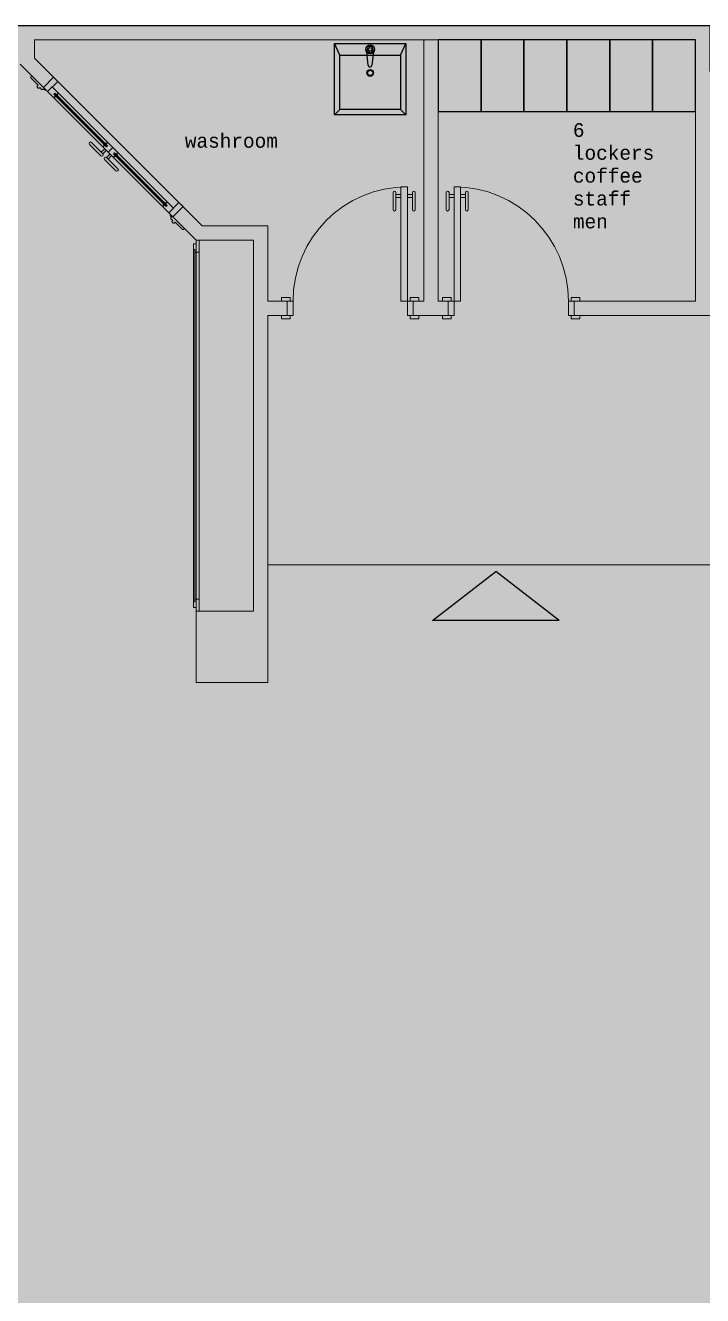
# Model space of a CAD drawing. Header units: millimetres. Extents: x 1.2 to 36.9, y 0.9 to 18.9.
# Drawn here: x 23.06 to 27.8, y 10.03 to 18.92 of the extents above; entities that cross this region are included whole.
import ezdxf

# ---------------------------------------------------------------- set-up
doc = ezdxf.new("R2010")
doc.units = ezdxf.units.MM
doc.linetypes.add('DASHED2', pattern=[9.525, 6.35, -3.175])
doc.layers.add('2', color=252, linetype='Continuous')
doc.layers.add('6', color=175, linetype='Continuous')
for name, color, linetype, lineweight in [('4', 251, 'Continuous', 0), ('Doors', 35, 'Continuous', 5), ('Glass', 161, 'Continuous', 9), ('Wall', 5, 'Continuous', 18)]:
    doc.layers.add(name, color=color, linetype=linetype, lineweight=lineweight)
doc.styles.add('LUCIDA', font='lucon.TTF')

msp = doc.modelspace()

# ---------------------------------------------------------------- hatches: boundary and pattern name
at = {"true_color": 0xc6c4c3}
msp.add_hatch(color=9, dxfattribs=at).paths.add_polyline_path([(1.2022, 18.9219), (27.8495, 18.9217), (27.8495, 18.6041), (36.6228, 18.6041), (36.6228, 15.4607), (36.8773, 15.4604), (36.8773, 7.3419), (27.8573, 7.3419), (27.8573, 7.5559), (24.7573, 7.5559), (24.7574, 0.9219), (1.2022, 0.9219), (1.2024, 18.9219)])

# ---------------------------------------------------------------- linework, layer by layer
msp.add_lwpolyline([(1.2022, 18.9219), (27.8495, 18.9217), (27.8495, 18.6041), (36.6228, 18.6041), (36.6228, 15.4607), (36.8773, 15.4604), (36.8773, 7.3419), (27.8573, 7.3419), (27.8573, 7.5559), (24.7573, 7.5559), (24.7574, 0.9219), (1.2022, 0.9219), (1.2024, 18.9219)], close=True)
at = {"layer": '4', "linetype": 'Continuous'}
msp.add_line((24.7573, 15.1488), (27.8573, 15.1488), dxfattribs=at)
at = {"layer": '6', "ltscale": 1.2}
for p, q in [((25.2618, 18.7145), (25.2238, 18.7965)), ((25.2618, 18.3345), (25.2238, 18.2965)), ((25.6858, 18.3345), (25.7238, 18.2965))]:
    msp.add_line(p, q, dxfattribs=at)
at = {"layer": '6'}
for p, q in [((25.6858, 18.7145), (25.7238, 18.7965)), ((25.2618, 18.3345), (25.2618, 18.7145)), ((25.2618, 18.7145), (25.6858, 18.7145)), ((25.4605, 18.6446), (25.4499, 18.7362)), ((25.4975, 18.7358), (25.4852, 18.6444)), ((25.6858, 18.7145), (25.6858, 18.3345)), ((25.6858, 18.3345), (25.2618, 18.3345))]:
    msp.add_line(p, q, dxfattribs=at)
at = {"layer": '6', "linetype": 'Continuous', "lineweight": 0}
for p, q in [((23.2873, 18.5317), (24.1358, 17.6832)), ((24.2373, 17.3953), (24.2373, 17.3553)), ((24.2373, 17.3953), (24.2573, 17.3953)), ((24.2373, 17.3553), (24.2473, 17.3553)), ((24.2473, 17.3553), (24.2473, 17.3353)), ((24.2773, 14.9087), (24.2773, 17.4203)), ((24.2573, 17.3353), (24.2473, 17.3353)), ((24.2373, 14.8887), (24.2473, 14.8887)), ((24.2373, 14.8487), (24.2373, 14.8887)), ((24.2373, 14.8487), (24.2573, 14.8487)), ((24.2473, 14.8887), (24.2473, 14.9087)), ((24.2573, 14.9087), (24.2473, 14.9087))]:
    msp.add_line(p, q, dxfattribs=at)
at = {"layer": '6', "linetype": 'Continuous'}
for p, q in [((25.9101, 14.7589), (26.3526, 15.1011)), ((26.7951, 14.7589), (26.3526, 15.1011)), ((26.7951, 14.7589), (25.9101, 14.7589))]:
    msp.add_line(p, q, dxfattribs=at)
at = {"layer": '6'}
for points in [[(25.7238, 18.7965), (25.7238, 18.2965), (25.2238, 18.2965), (25.2238, 18.7965)], [(25.4597, 18.7752), (25.4509, 18.7482), (25.4738, 18.7315), (25.4968, 18.7482), (25.488, 18.7752)], [(25.9495, 18.8219), (25.9495, 18.3219), (26.2495, 18.3219), (26.2495, 18.8219)], [(26.2495, 18.8219), (26.2495, 18.3219), (26.5495, 18.3219), (26.5495, 18.8219)], [(26.5495, 18.8219), (26.5495, 18.3219), (26.8495, 18.3219), (26.8495, 18.8219)], [(26.8495, 18.8219), (26.8495, 18.3219), (27.1495, 18.3219), (27.1495, 18.8219)], [(27.1495, 18.8219), (27.1495, 18.3219), (27.4495, 18.3219), (27.4495, 18.8219)], [(27.4495, 18.8219), (27.4495, 18.3219), (27.7495, 18.3219), (27.7495, 18.8219)]]:
    msp.add_lwpolyline(points, close=True, dxfattribs=at)
at = {"layer": '6', "linetype": 'Continuous', "lineweight": 0}
for points in [[(24.2773, 17.3353), (24.2573, 17.3353), (24.2573, 17.4203), (24.2773, 17.4203)], [(24.2773, 14.9087), (24.2573, 14.9087), (24.2573, 14.8237), (24.2773, 14.8237)]]:
    msp.add_lwpolyline(points, close=True, dxfattribs=at)
at = {"layer": '6'}
for centre, radius in [((25.4738, 18.7556), 0.0309), ((25.4738, 18.7556), 0.0126), ((25.4739, 18.5907), 0.0237), ((25.4739, 18.5907), 0.019)]:
    msp.add_circle(centre, radius, dxfattribs=at)
msp.add_arc((25.4729, 18.6445), 0.0123, 179.50992, 359.50992, dxfattribs=at)
at = {"layer": 'Doors', "ltscale": 1.2}
for p, q in [((23.6083, 18.0692), (23.2562, 18.4214)), ((23.2607, 18.4415), (23.6284, 18.0738)), ((23.2643, 18.4451), (23.632, 18.0774)), ((23.2679, 18.4486), (23.6356, 18.0809)), ((23.288, 18.4532), (23.6401, 18.1011)), ((23.5889, 18.0109), (23.5093, 18.0904)), ((23.603, 18.025), (23.5235, 18.1046)), ((23.5924, 18.0357), (23.6172, 18.0604)), ((23.603, 18.025), (23.6278, 18.0498)), ((23.6408, 18.0367), (23.6727, 18.0685)), ((23.6408, 18.0367), (23.6727, 18.0685)), ((23.615, 17.9847), (23.6946, 17.9052)), ((23.6292, 17.9989), (23.6539, 18.0236)), ((23.6292, 17.9989), (23.7087, 17.9193)), ((23.6292, 17.9989), (23.7087, 17.9193)), ((23.6398, 17.9883), (23.6645, 18.013)), ((23.6734, 18.0042), (24.0333, 17.6443)), ((24.0456, 17.6566), (23.6779, 18.0243)), ((24.0492, 17.6602), (23.6815, 18.0279)), ((24.0528, 17.6638), (23.6851, 18.0314)), ((24.0573, 17.6839), (23.7052, 18.036))]:
    msp.add_line(p, q, dxfattribs=at)
at = {"layer": 'Doors'}
for p, q in [((25.6889, 17.7941), (25.7339, 17.7941)), ((25.6889, 16.9941), (25.6889, 17.7941)), ((25.7339, 17.7941), (25.7339, 16.9941)), ((26.1054, 17.7941), (26.0604, 17.7941)), ((26.0604, 17.7941), (26.0604, 16.9941)), ((26.1054, 16.9941), (26.1054, 17.7941)), ((25.6339, 17.7541), (25.6339, 17.6341)), ((25.6539, 17.7541), (25.6539, 17.6341)), ((25.6889, 17.7391), (25.6539, 17.7391)), ((25.6889, 17.7191), (25.6539, 17.7191)), ((25.7689, 17.7391), (25.7339, 17.7391)), ((25.7689, 17.7191), (25.7339, 17.7191)), ((25.7689, 17.7541), (25.7689, 17.6341)), ((25.7889, 17.7541), (25.7889, 17.6341)), ((26.0054, 17.7541), (26.0054, 17.6341)), ((26.0254, 17.7541), (26.0254, 17.6341)), ((26.0254, 17.7391), (26.0604, 17.7391)), ((26.0254, 17.7191), (26.0604, 17.7191)), ((26.1054, 17.7391), (26.1404, 17.7391)), ((26.1054, 17.7191), (26.1404, 17.7191)), ((26.1404, 17.7541), (26.1404, 17.6341)), ((26.1604, 17.7541), (26.1604, 17.6341)), ((24.9139, 17.0191), (24.8539, 17.0191)), ((24.8539, 17.0191), (24.8539, 16.9941)), ((24.8539, 16.9941), (24.9139, 16.9941)), ((24.8939, 16.9941), (24.9339, 16.9941)), ((24.8939, 16.8941), (24.8939, 16.9941)), ((24.9139, 16.9941), (24.9139, 17.0191)), ((24.9339, 16.9941), (24.9339, 16.8941)), ((25.7339, 16.9941), (25.6889, 16.9941)), ((25.7739, 16.9941), (25.7339, 16.9941)), ((25.7339, 16.9941), (25.7339, 16.8941)), ((25.7539, 17.0191), (25.8139, 17.0191)), ((25.7539, 16.9941), (25.7539, 17.0191)), ((25.8139, 16.9941), (25.7539, 16.9941)), ((25.7739, 16.8941), (25.7739, 16.9941)), ((25.8139, 17.0191), (25.8139, 16.9941)), ((26.0404, 17.0191), (25.9804, 17.0191)), ((25.9804, 17.0191), (25.9804, 16.9941)), ((25.9804, 16.9941), (26.0404, 16.9941)), ((26.0204, 16.9941), (26.0604, 16.9941)), ((26.0204, 16.8941), (26.0204, 16.9941)), ((26.0404, 16.9941), (26.0404, 17.0191)), ((26.0604, 16.9941), (26.0604, 16.8941)), ((26.0604, 16.9941), (26.1054, 16.9941)), ((26.9004, 16.9941), (26.8604, 16.9941)), ((26.8604, 16.9941), (26.8604, 16.8941)), ((26.8804, 17.0191), (26.9404, 17.0191)), ((26.8804, 16.9941), (26.8804, 17.0191)), ((26.9404, 16.9941), (26.8804, 16.9941)), ((26.9004, 16.8941), (26.9004, 16.9941)), ((26.9404, 17.0191), (26.9404, 16.9941)), ((24.8539, 16.8691), (24.8539, 16.8941)), ((24.8539, 16.8941), (24.9139, 16.8941)), ((24.8939, 16.8941), (24.9339, 16.8941)), ((24.9339, 16.8941), (24.8939, 16.8941)), ((24.9139, 16.8941), (24.9139, 16.8691)), ((25.7739, 16.8941), (25.7339, 16.8941)), ((25.7339, 16.8941), (25.7739, 16.8941)), ((25.8139, 16.8941), (25.7539, 16.8941)), ((25.7539, 16.8941), (25.7539, 16.8691)), ((25.8139, 16.8691), (25.8139, 16.8941)), ((25.9804, 16.8691), (25.9804, 16.8941)), ((25.9804, 16.8941), (26.0404, 16.8941)), ((26.0204, 16.8941), (26.0604, 16.8941)), ((26.0604, 16.8941), (26.0204, 16.8941)), ((26.0404, 16.8941), (26.0404, 16.8691)), ((26.9004, 16.8941), (26.8604, 16.8941)), ((26.8604, 16.8941), (26.9004, 16.8941)), ((26.9404, 16.8941), (26.8804, 16.8941)), ((26.8804, 16.8941), (26.8804, 16.8691)), ((26.9404, 16.8691), (26.9404, 16.8941)), ((24.9139, 16.8691), (24.8539, 16.8691)), ((25.7539, 16.8691), (25.8139, 16.8691)), ((26.0404, 16.8691), (25.9804, 16.8691)), ((26.8804, 16.8691), (26.9404, 16.8691))]:
    msp.add_line(p, q, dxfattribs=at)
at = {"layer": 'Doors', "ltscale": 1.2}
for points in [[(23.2024, 18.4751), (23.107, 18.5706), (23.0999, 18.5635, 0.414214), (23.0999, 18.5564), (23.1509, 18.5055), (23.1438, 18.4984, 0.414214), (23.1438, 18.4913), (23.1509, 18.4843, 0.414214), (23.1579, 18.4843), (23.1615, 18.4878), (23.1741, 18.4751, 0.414214), (23.1812, 18.4751), (23.1862, 18.4801), (23.1968, 18.4695), (23.2024, 18.4751)], [(24.0793, 17.5983), (24.1747, 17.5029), (24.1677, 17.4958, -0.414214), (24.1606, 17.4958), (24.1096, 17.5468), (24.1026, 17.5397, -0.414214), (24.0955, 17.5397), (24.0884, 17.5467, -0.414214), (24.0884, 17.5538), (24.092, 17.5574), (24.0793, 17.57, -0.414214), (24.0793, 17.5771), (24.0842, 17.5821), (24.0736, 17.5927), (24.0793, 17.5983)]]:
    msp.add_lwpolyline(points, format="xyb", dxfattribs=at)
for points in [[(23.259, 18.56), (23.2873, 18.5317), (23.2166, 18.461), (23.1883, 18.4892)], [(24.1641, 17.6549), (24.1358, 17.6832), (24.0651, 17.6125), (24.0934, 17.5842)]]:
    msp.add_lwpolyline(points, close=True, dxfattribs=at)
for points in [[(23.2713, 18.4309), (23.2607, 18.4415), (23.2679, 18.4486), (23.2785, 18.438), (23.288, 18.4475, 0.414214), (23.288, 18.4532), (23.2484, 18.4928), (23.2166, 18.461), (23.2562, 18.4214, 0.414214), (23.2618, 18.4214), (23.2713, 18.4309)], [(23.2713, 18.4309), (23.2784, 18.4238), (23.2777, 18.4231, -0.414214), (23.272, 18.4231), (23.2678, 18.4273)], [(23.2784, 18.438), (23.2855, 18.4309), (23.2862, 18.4316, 0.414214), (23.2862, 18.4373), (23.282, 18.4415)], [(23.6178, 18.0844), (23.6284, 18.0738), (23.6356, 18.0809), (23.625, 18.0915), (23.6345, 18.1011, -0.414214), (23.6401, 18.1011), (23.6727, 18.0685), (23.6408, 18.0367), (23.6083, 18.0692, -0.414214), (23.6083, 18.0749), (23.6178, 18.0844)], [(23.6178, 18.0844), (23.6108, 18.0915), (23.6101, 18.0908, 0.414214), (23.6101, 18.0851), (23.6143, 18.0809)], [(23.6249, 18.0915), (23.6179, 18.0986), (23.6186, 18.0993, -0.414214), (23.6242, 18.0993), (23.6285, 18.095)], [(23.6885, 18.0137), (23.6779, 18.0243), (23.6851, 18.0314), (23.6957, 18.0208), (23.7052, 18.0304, 0.414214), (23.7052, 18.036), (23.6727, 18.0685), (23.6408, 18.0367), (23.6734, 18.0042, 0.414214), (23.679, 18.0042), (23.6885, 18.0137)], [(23.6885, 18.0137), (23.6956, 18.0066), (23.6949, 18.0059, -0.414214), (23.6893, 18.0059), (23.685, 18.0102)], [(23.6957, 18.0208), (23.7027, 18.0137), (23.7034, 18.0144, 0.414214), (23.7034, 18.0201), (23.6992, 18.0243)], [(24.035, 17.6672), (24.0456, 17.6566), (24.0528, 17.6638), (24.0422, 17.6744), (24.0517, 17.6839, -0.414214), (24.0573, 17.6839), (24.0969, 17.6443), (24.0651, 17.6125), (24.0255, 17.6521, -0.414214), (24.0255, 17.6577), (24.035, 17.6672)], [(24.035, 17.6672), (24.028, 17.6743), (24.0273, 17.6736, 0.414214), (24.0273, 17.6679), (24.0315, 17.6637)], [(24.0421, 17.6743), (24.0351, 17.6814), (24.0358, 17.6821, -0.414214), (24.0414, 17.6821), (24.0457, 17.6779)]]:
    msp.add_lwpolyline(points, format="xyb", close=True, dxfattribs=at)
for centre, start, end in [((23.5164, 18.0975), 45.00198, 225.00198), ((23.5959, 18.018), 225.00198, 45.00198), ((23.6221, 17.9918), 45.00198, 225.00198), ((23.7017, 17.9123), 225.00198, 45.00198)]:
    msp.add_arc(centre, 0.01, start, end, dxfattribs=at)
at = {"layer": 'Doors', "linetype": 'DASHED2', "ltscale": 1500}
for centre, start, end in [((25.7339, 16.9941), 90, 180), ((26.0604, 16.9941), 0, 90)]:
    msp.add_arc(centre, 0.8, start, end, dxfattribs=at)
at = {"layer": 'Doors'}
for centre, start, end in [((25.6439, 17.7541), 0, 180), ((25.7789, 17.7541), 0, 180), ((26.0154, 17.7541), 0, 180), ((26.1504, 17.7541), 0, 180), ((25.6439, 17.6341), 180, 0), ((25.7789, 17.6341), 180, 0), ((26.0154, 17.6341), 180, 0), ((26.1504, 17.6341), 180, 0)]:
    msp.add_arc(centre, 0.01, start, end, dxfattribs=at)
at = {"layer": 'Glass', "ltscale": 0.015}
for p, q in [((24.2373, 14.8887), (24.2373, 17.3553)), ((24.2473, 14.9087), (24.2473, 17.3353)), ((24.2573, 14.9087), (24.2573, 17.3353))]:
    msp.add_line(p, q, dxfattribs=at)
at = {"layer": 'Wall'}
for p, q in [((17.5522, 18.9219), (27.8495, 18.9219)), ((18.2341, 18.9219), (24.4262, 18.9219)), ((23.1244, 18.8219), (27.7495, 18.8219)), ((25.8495, 16.9941), (25.8495, 18.8219)), ((25.9495, 16.9941), (25.9495, 18.8219)), ((27.7495, 16.9941), (27.7495, 18.8219)), ((24.0934, 17.5842), (24.1641, 17.6549)), ((24.7573, 16.9941), (24.7573, 17.5203)), ((26.9004, 16.8941), (27.8495, 16.8941))]:
    msp.add_line(p, q, dxfattribs=at)
at = {"layer": 'Wall', "linetype": 'Continuous'}
for p, q in [((25.1472, 18.9234), (25.2972, 18.9234)), ((23.1244, 18.6946), (23.1244, 18.8219)), ((23.259, 18.56), (23.1243, 18.6946)), ((23.1883, 18.4892), (23.0243, 18.6532)), ((23.259, 18.56), (23.1883, 18.4892)), ((24.1358, 17.6832), (24.2988, 17.5203)), ((24.0934, 17.5842), (24.2573, 17.4203)), ((24.2988, 17.5203), (24.7573, 17.5203)), ((24.2573, 17.4203), (24.6573, 17.4203)), ((24.6573, 14.8237), (24.6573, 17.4203)), ((24.8739, 16.9941), (24.7573, 16.9941)), ((24.8739, 16.9941), (24.7573, 16.9941)), ((24.7573, 16.9941), (24.8939, 16.9941)), ((24.8939, 16.8941), (24.8939, 16.9941)), ((25.7739, 16.8941), (25.7739, 16.9941)), ((25.7739, 16.9941), (25.8495, 16.9941)), ((25.9495, 16.9941), (26.0204, 16.9941)), ((26.0204, 16.8941), (26.0204, 16.9941)), ((26.9004, 16.8941), (26.9004, 16.9941)), ((26.9004, 16.9941), (27.7495, 16.9941)), ((24.8739, 16.8941), (24.7573, 16.8941)), ((24.8739, 16.8941), (24.7573, 16.8941)), ((24.2573, 14.8237), (24.6573, 14.8237)), ((24.2573, 14.3237), (24.2573, 14.8237)), ((24.2573, 14.3237), (24.7573, 14.3237))]:
    msp.add_line(p, q, dxfattribs=at)
at = {"layer": 'Wall'}
for points in [[(24.7573, 14.3237), (24.7573, 16.8941), (24.8939, 16.8941)], [(25.7739, 16.8941), (26.0104, 16.8941)]]:
    msp.add_lwpolyline(points, dxfattribs=at)

# ---------------------------------------------------------------- texts
at = {"layer": '2', "char_height": 0.096, "width": 0.567609, "attachment_point": 1, "style": 'LUCIDA'}
for s, insert in [('6 lockers\\Pcoffee staff\\Pmen', (26.8921, 18.2391)), ('washroom', (24.1771, 18.1633))]:
    msp.add_mtext(s, dxfattribs=dict(at, insert=insert))

doc.saveas('drawing.dxf')
